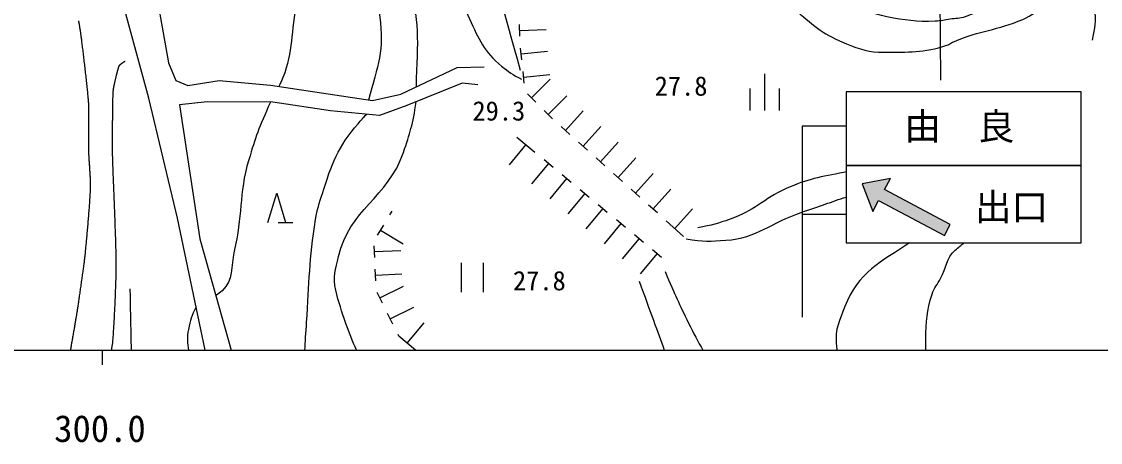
# Model space of a CAD drawing. Units: millimetres, scale not verified. Extents: x 40000 to 680000, y 20000 to 380000.
# Drawn here: x 362506 to 435946, y 198715 to 227371 of the extents above; entities that cross this region are included whole.
import ezdxf
from ezdxf.enums import TextEntityAlignment as Align

# ---------------------------------------------------------------- set-up
doc = ezdxf.new("R2010")
doc.units = ezdxf.units.MM
doc.header["$LTSCALE"] = 1000
for name, color, linetype, lineweight in [('M-BGD', 7, 'Continuous', 25), ('M-STR-STRC', 7, 'Continuous', 25), ('M-TTL-BAND', 7, 'Continuous', 25)]:
    doc.layers.add(name, color=color, linetype=linetype, lineweight=lineweight)
doc.styles.add('ＭＳ ゴシック', font='')
doc.styles.get('ＭＳ ゴシック').set_extended_font_data('MS Gothic')

msp = doc.modelspace()

# ---------------------------------------------------------------- hatches: boundary and pattern name
at = {"layer": 'M-STR-STRC'}
msp.add_hatch(color=256, dxfattribs=at).paths.add_polyline_path([(425327, 212801), (425725, 213548), (421248, 215940), (421646, 216686), (419725, 216318), (420450, 214447), (420849, 215193)])

# ---------------------------------------------------------------- linework, layer by layer
at = {"layer": 'M-BGD'}
for p, q in [((396422, 226366), (396397, 227165)), ((396410, 226766), (398209, 226820)), ((396557, 224772), (396474, 225568)), ((396516, 225170), (398306, 225357)), ((396723, 223181), (396640, 223977)), ((396682, 223579), (398472, 223765)), ((397225, 222168), (398495, 223444)), ((413077, 223810), (413077, 221310)), ((412077, 222810), (412077, 221310)), ((414077, 222810), (414077, 221310)), ((397509, 221886), (396942, 222450)), ((398360, 221040), (399629, 222316)), ((398643, 220758), (398076, 221322)), ((399535, 219955), (400737, 221295)), ((399833, 219687), (399237, 220222)), ((400726, 218886), (401928, 220226)), ((396837, 218993), (395688, 217607)), ((396221, 219503), (397453, 218482)), ((401024, 218619), (400428, 219153)), ((401917, 217818), (403119, 219158)), ((398377, 217716), (397228, 216331)), ((398069, 217972), (398685, 217461)), ((402215, 217551), (401619, 218085)), ((403108, 216750), (404310, 218090)), ((399609, 216695), (398460, 215309)), ((399301, 216951), (399917, 216440)), ((403406, 216483), (402810, 217017)), ((404299, 215681), (405501, 217022)), ((400533, 215930), (401148, 215419)), ((404597, 215414), (404002, 215949)), ((405490, 214613), (406692, 215953)), ((379271, 213697), (379871, 215697)), ((379871, 215697), (380471, 213697)), ((400841, 215674), (399692, 214288)), ((387568, 214204), (387723, 214461)), ((402072, 214653), (400924, 213267)), ((401764, 214909), (402380, 214398)), ((405788, 214346), (405193, 214880)), ((406979, 213278), (408181, 214618)), ((402996, 213887), (403612, 213377)), ((407575, 212744), (406384, 213812)), ((379971, 213697), (380971, 213697)), ((386741, 212834), (387155, 213519)), ((386948, 213177), (388489, 212247)), ((403304, 213632), (402156, 212246)), ((404536, 212611), (403387, 211225)), ((404228, 212866), (404844, 212356)), ((386543, 211305), (386507, 212104)), ((386525, 211705), (388323, 211788)), ((405768, 211590), (404619, 210204)), ((405460, 211845), (406076, 211335)), ((392419, 210950), (392419, 208950)), ((393919, 210950), (393919, 208950)), ((386617, 209707), (386580, 210506)), ((386599, 210106), (388397, 210189)), ((386897, 208566), (388512, 209360)), ((387073, 208207), (386720, 208925)), ((387603, 207130), (389218, 207924)), ((387779, 206771), (387426, 207489)), ((388754, 205476), (389905, 206859)), ((388182, 205951), (388132, 206053)), ((389325, 205000), (388182, 205951))]:
    msp.add_line(p, q, dxfattribs=at)
for points in [[(375002, 205000), (373127, 213974), (371166, 222165), (368913, 230427), (367884, 234256), (366775, 236926)], [(371779, 228641), (372517, 224569), (373005, 223358), (373831, 223021), (375964, 223366), (379456, 223035), (386394, 221987), (388333, 222428), (392159, 224233), (394002, 224286)], [(365845, 205000), (365850, 205027), (365862, 205092), (365874, 205160), (365886, 205229), (365899, 205299), (365911, 205371), (365924, 205444), (365938, 205518), (365951, 205593), (365964, 205669), (365978, 205746), (365991, 205823), (366005, 205900), (366019, 205978), (366032, 206056), (366046, 206134), (366060, 206212), (366073, 206289), (366087, 206366), (366100, 206443), (366113, 206519), (366126, 206594), (366139, 206668), (366152, 206741), (366164, 206813), (366176, 206884), (366188, 206953), (366199, 207020), (366210, 207086), (366221, 207150), (366231, 207212), (366241, 207271), (366251, 207328), (366260, 207383), (366269, 207436), (366277, 207485), (366284, 207532), (366291, 207576), (366297, 207617), (366305, 207667), (366314, 207721), (366322, 207779), (366332, 207841), (366342, 207906), (366352, 207974), (366362, 208045), (366374, 208120), (366385, 208196), (366397, 208276), (366409, 208357), (366421, 208441), (366434, 208527), (366447, 208615), (366460, 208704), (366473, 208795), (366486, 208888), (366500, 208981), (366514, 209076), (366527, 209171), (366541, 209267), (366555, 209364), (366569, 209461), (366582, 209558), (366596, 209655), (366610, 209752), (366623, 209849), (366637, 209945), (366650, 210040), (366663, 210135), (366676, 210229), (366689, 210321), (366701, 210412), (366714, 210502), (366725, 210590), (366737, 210676), (366748, 210760), (366759, 210842), (366769, 210921), (366779, 210998), (366789, 211072), (366798, 211144), (366806, 211212), (366814, 211277), (366822, 211339), (366829, 211398), (366835, 211452), (366840, 211503), (366847, 211562), (366853, 211626), (366860, 211694), (366867, 211766), (366875, 211843), (366883, 211923), (366891, 212006), (366899, 212093), (366908, 212183), (366917, 212276), (366925, 212372), (366934, 212471), (366944, 212572), (366953, 212675), (366962, 212780), (366972, 212886), (366981, 212995), (366991, 213105), (367001, 213216), (367010, 213328), (367020, 213440), (367029, 213554), (367039, 213667), (367048, 213781), (367058, 213895), (367067, 214009), (367076, 214123), (367085, 214235), (367094, 214347), (367103, 214458), (367111, 214568), (367119, 214677), (367127, 214784), (367135, 214889), (367143, 214992), (367150, 215093), (367157, 215192), (367163, 215288), (367169, 215381), (367175, 215471), (367181, 215558), (367186, 215642), (367190, 215722), (367195, 215799), (367198, 215871), (367201, 215940), (367204, 216004), (367206, 216063), (367207, 216096), (367208, 216132), (367208, 216170), (367208, 216210), (367207, 216253), (367206, 216297), (367205, 216344), (367204, 216392), (367202, 216443), (367200, 216495), (367198, 216548), (367195, 216603), (367193, 216659), (367190, 216716), (367187, 216775), (367184, 216834), (367180, 216894), (367177, 216956), (367173, 217017), (367170, 217080), (367166, 217142), (367162, 217205), (367158, 217269), (367154, 217332), (367150, 217396), (367146, 217459), (367142, 217522), (367138, 217585), (367133, 217647), (367129, 217709), (367125, 217770), (367122, 217830), (367118, 217890), (367114, 217948), (367110, 218005), (367107, 218062), (367103, 218116), (367100, 218170), (367097, 218222), (367094, 218272), (367092, 218320), (367089, 218367), (367087, 218411), (367085, 218454), (367083, 218494), (367082, 218532), (367081, 218568), (367080, 218601), (367079, 218643), (367078, 218688), (367078, 218736), (367077, 218787), (367077, 218841), (367077, 218898), (367077, 218957), (367077, 219018), (367077, 219082), (367078, 219148), (367078, 219215), (367078, 219285), (367079, 219356), (367080, 219429), (367080, 219503), (367081, 219579), (367082, 219655), (367082, 219733), (367083, 219811), (367084, 219890), (367085, 219970), (367085, 220050), (367086, 220130), (367087, 220211), (367088, 220291), (367088, 220372), (367089, 220452), (367089, 220531), (367090, 220610), (367090, 220689), (367090, 220766), (367091, 220843), (367091, 220918), (367091, 220992), (367091, 221065), (367090, 221136), (367090, 221206), (367089, 221273), (367089, 221339), (367088, 221403), (367087, 221464), (367085, 221523), (367084, 221580), (367082, 221634), (367080, 221685), (367078, 221733), (367076, 221778), (367073, 221820), (367069, 221879), (367065, 221943), (367059, 222012), (367053, 222085), (367046, 222161), (367039, 222241), (367032, 222325), (367023, 222413), (367015, 222503), (367005, 222596), (366996, 222692), (366986, 222791), (366975, 222892), (366964, 222995), (366953, 223101), (366942, 223208), (366930, 223316), (366918, 223426), (366906, 223537), (366894, 223649), (366881, 223762), (366868, 223876), (366855, 223989), (366842, 224104), (366829, 224218), (366816, 224331), (366803, 224445), (366790, 224558), (366777, 224670), (366764, 224781), (366751, 224890), (366738, 224999), (366725, 225106), (366712, 225211), (366700, 225314), (366688, 225415), (366675, 225513), (366664, 225609), (366652, 225702), (366641, 225792), (366630, 225879), (366619, 225963), (366609, 226043), (366599, 226119), (366590, 226192), (366581, 226260), (366573, 226324), (366565, 226383), (366560, 226417), (366555, 226453), (366549, 226492), (366543, 226533), (366537, 226577), (366530, 226623), (366522, 226670), (366515, 226720), (366507, 226771), (366498, 226824), (366489, 226879), (366480, 226935), (366471, 226992), (366461, 227051), (366451, 227111), (366441, 227172), (366431, 227233), (366420, 227296), (366409, 227359), (366398, 227422)], [(368625, 205000), (368628, 205014), (368639, 205067), (368649, 205119), (368658, 205170), (368667, 205219), (368675, 205266), (368683, 205311), (368690, 205355), (368697, 205396), (368702, 205436), (368707, 205473), (368711, 205508), (368715, 205540), (368721, 205609), (368727, 205683), (368734, 205761), (368740, 205845), (368747, 205933), (368754, 206026), (368760, 206122), (368767, 206223), (368774, 206327), (368781, 206435), (368788, 206546), (368794, 206659), (368801, 206776), (368808, 206895), (368815, 207017), (368821, 207140), (368828, 207266), (368835, 207393), (368841, 207521), (368848, 207650), (368854, 207781), (368860, 207912), (368866, 208044), (368873, 208175), (368878, 208307), (368884, 208439), (368890, 208570), (368895, 208700), (368901, 208830), (368906, 208958), (368910, 209086), (368915, 209211), (368920, 209335), (368924, 209456), (368928, 209575), (368932, 209692), (368935, 209806), (368939, 209917), (368942, 210025), (368944, 210130), (368947, 210230), (368949, 210327), (368951, 210420), (368952, 210508), (368953, 210592), (368954, 210671), (368955, 210745), (368955, 210814), (368954, 210915), (368953, 211024), (368952, 211140), (368950, 211263), (368947, 211393), (368944, 211530), (368941, 211672), (368937, 211821), (368933, 211974), (368929, 212133), (368924, 212296), (368919, 212464), (368913, 212636), (368907, 212812), (368901, 212990), (368895, 213172), (368888, 213357), (368882, 213544), (368875, 213733), (368868, 213924), (368861, 214116), (368853, 214309), (368846, 214502), (368838, 214696), (368831, 214891), (368823, 215084), (368816, 215277), (368808, 215469), (368801, 215660), (368794, 215849), (368786, 216036), (368779, 216221), (368772, 216402), (368765, 216581), (368758, 216757), (368752, 216929), (368745, 217096), (368739, 217260), (368733, 217419), (368727, 217572), (368722, 217720), (368717, 217863), (368712, 217999), (368708, 218129), (368704, 218253), (368701, 218369), (368697, 218478), (368695, 218579), (368694, 218606), (368694, 218634), (368693, 218665), (368693, 218698), (368692, 218732), (368692, 218768), (368692, 218806), (368692, 218845), (368691, 218886), (368691, 218928), (368691, 218971), (368691, 219016), (368691, 219061), (368691, 219108), (368692, 219155), (368692, 219203), (368692, 219252), (368692, 219302), (368693, 219352), (368693, 219402), (368693, 219453), (368694, 219504), (368694, 219556), (368694, 219607), (368695, 219659), (368695, 219710), (368696, 219761), (368696, 219812), (368697, 219862), (368697, 219913), (368698, 219962), (368698, 220011), (368699, 220059), (368699, 220107), (368700, 220153), (368700, 220199), (368701, 220243), (368702, 220286), (368702, 220328), (368703, 220369), (368703, 220408), (368704, 220446), (368704, 220482), (368705, 220517), (368705, 220549), (368705, 220580), (368706, 220609), (368706, 220636), (368707, 220663), (368707, 220692), (368707, 220723), (368708, 220756), (368708, 220791), (368709, 220827), (368709, 220865), (368709, 220905), (368710, 220946), (368710, 220989), (368711, 221032), (368711, 221077), (368711, 221123), (368712, 221170), (368712, 221218), (368713, 221267), (368713, 221316), (368714, 221366), (368715, 221417), (368715, 221468), (368716, 221519), (368717, 221571), (368717, 221623), (368718, 221675), (368719, 221727), (368720, 221779), (368721, 221830), (368722, 221882), (368723, 221933), (368724, 221983), (368725, 222033), (368726, 222083), (368728, 222131), (368729, 222179), (368730, 222226), (368732, 222272), (368733, 222317), (368735, 222360), (368737, 222403), (368738, 222444), (368740, 222483), (368742, 222522), (368744, 222558), (368746, 222593), (368749, 222626), (368751, 222657), (368753, 222686), (368756, 222712), (368757, 222729), (368759, 222746), (368762, 222765), (368765, 222785), (368768, 222806), (368772, 222828), (368776, 222851), (368780, 222875), (368784, 222899), (368789, 222925), (368794, 222951), (368800, 222978), (368805, 223005), (368811, 223033), (368817, 223062), (368823, 223091), (368830, 223120), (368836, 223150), (368843, 223180), (368849, 223211), (368856, 223241), (368863, 223272), (368870, 223303), (368877, 223334), (368885, 223365), (368892, 223395), (368899, 223426), (368906, 223457), (368913, 223487), (368921, 223517), (368928, 223547), (368935, 223576), (368942, 223605), (368949, 223633), (368956, 223661), (368962, 223688), (368969, 223715), (368975, 223741), (368982, 223766), (368988, 223790), (368993, 223814), (368999, 223837), (369005, 223858), (369010, 223879), (369015, 223898), (369019, 223917), (369024, 223934), (369028, 223950), (369029, 223956), (369031, 223962), (369033, 223969), (369035, 223977), (369037, 223985), (369039, 223993), (369041, 224001), (369044, 224010), (369046, 224019), (369049, 224029), (369051, 224039), (369054, 224049), (369057, 224059), (369060, 224069), (369063, 224080), (369066, 224091), (369070, 224102), (369073, 224113), (369076, 224124), (369080, 224136), (369083, 224147), (369087, 224158), (369090, 224170), (369094, 224181), (369098, 224193), (369101, 224204), (369105, 224216), (369109, 224227), (369113, 224238), (369116, 224249), (369120, 224260), (369124, 224270), (369128, 224281), (369132, 224291), (369136, 224301), (369140, 224311), (369144, 224321), (369148, 224330), (369151, 224339), (369155, 224347), (369159, 224356), (369163, 224363), (369167, 224371), (369170, 224378), (369174, 224384), (369178, 224390), (369181, 224396), (369185, 224401), (369189, 224406), (369193, 224411), (369198, 224416), (369203, 224422), (369208, 224427), (369214, 224433), (369220, 224439), (369227, 224445), (369233, 224452), (369240, 224458), (369248, 224465), (369256, 224471), (369264, 224478), (369272, 224485), (369280, 224492), (369289, 224499), (369298, 224506), (369307, 224513), (369316, 224520), (369325, 224527), (369334, 224534), (369344, 224541), (369353, 224548), (369363, 224555), (369373, 224562), (369382, 224569), (369392, 224575), (369402, 224582), (369411, 224589), (369421, 224595), (369431, 224601), (369440, 224607), (369449, 224613), (369459, 224619), (369468, 224625), (369477, 224630), (369486, 224635), (369494, 224640), (369503, 224645), (369511, 224649), (369519, 224653), (369526, 224657), (369534, 224661), (369541, 224664), (369548, 224667), (369554, 224670), (369560, 224672), (369566, 224674)], [(393569, 223073), (392501, 223167), (388723, 221654), (386882, 220970), (383534, 221300), (379605, 221872), (375143, 221909), (373252, 221710), (374634, 212572), (376771, 205000)], [(369988, 205000), (369987, 205042), (369984, 205193), (369980, 205342), (369977, 205491), (369974, 205639), (369970, 205786), (369967, 205931), (369964, 206074), (369961, 206215), (369958, 206354), (369955, 206490), (369952, 206623), (369949, 206754), (369947, 206880), (369944, 207003), (369942, 207123), (369939, 207237), (369937, 207348), (369935, 207454), (369933, 207555), (369931, 207650), (369929, 207740), (369927, 207825), (369926, 207903), (369926, 207922), (369925, 207941), (369925, 207961), (369924, 207981), (369924, 208001), (369924, 208022), (369923, 208043), (369923, 208065), (369923, 208087), (369922, 208109), (369922, 208131), (369921, 208154), (369921, 208177), (369921, 208201), (369920, 208225), (369920, 208249), (369920, 208274), (369919, 208298), (369919, 208324), (369918, 208349), (369918, 208375), (369917, 208401), (369917, 208427), (369917, 208454), (369916, 208481), (369916, 208508), (369915, 208536), (369915, 208563), (369914, 208592), (369914, 208620), (369914, 208648), (369913, 208677), (369913, 208706), (369912, 208736), (369912, 208766), (369911, 208795), (369911, 208826), (369910, 208856), (369910, 208887), (369909, 208917), (369909, 208948), (369909, 208980), (369908, 209011), (369908, 209043), (369907, 209075), (369907, 209107), (369906, 209139), (369906, 209172)]]:
    msp.add_lwpolyline(points, dxfattribs=at)
for points, knots in [([(436668, 225628), (437282, 227194), (437461, 228158), (437589, 229835), (437646, 230582), (437714, 231112), (437292, 231731), (437014, 232141), (436750, 232547), (436261, 232469), (432147, 231813), (430634, 229136), (426728, 227688), (426353, 227549), (426111, 227597), (425716, 227539), (425321, 227480), (425104, 227403), (424705, 227389), (423409, 227343), (422675, 227460), (421400, 227695), (420375, 227884), (419847, 228228), (418965, 228782), (416770, 230161), (415760, 231323), (414168, 233368), (413078, 234769), (413114, 235934), (412299, 237512), (411414, 239227), (411055, 240309), (409793, 241769), (407748, 244135), (405734, 244553), (403591, 246831), (401744, 248794), (400841, 250036), (399408, 252318), (399008, 252955), (398832, 253347), (398562, 254049), (398137, 255154), (398239, 255868), (397972, 257022), (397761, 257938), (397818, 258531), (397352, 259348), (397113, 259767), (396855, 259919), (396477, 260219), (396036, 260568), (395818, 260662), (395230, 260940)], [0, 0, 0, 0, 1, 1, 1, 2, 2, 2, 3, 3, 3, 4, 4, 4, 5, 5, 5, 6, 6, 6, 7, 7, 7, 8, 8, 8, 9, 9, 9, 10, 10, 10, 11, 11, 11, 12, 12, 12, 13, 13, 13, 14, 14, 14, 15, 15, 15, 16, 16, 16, 17, 17, 17, 18, 18, 18, 18]), ([(391933, 260260), (392967, 260100), (393350, 260077), (394182, 259728), (394708, 259507), (395048, 259428), (395477, 259052), (396039, 258562), (396057, 258038), (396323, 257341), (396497, 256883), (396479, 256592), (396584, 256113), (396774, 255253), (396818, 254753), (397089, 253915), (397709, 251997), (398443, 251056), (399601, 249405), (402909, 244683), (406049, 243052), (409363, 238334), (411185, 235742), (411585, 233914), (413202, 231190), (413953, 229926), (414197, 229035), (415302, 228066), (416480, 227033), (417192, 226430), (418650, 225858), (419601, 225485), (420179, 225262), (421200, 225281), (422891, 225312), (423900, 225219), (425502, 225758), (425607, 225793), (425655, 225839), (425753, 225890), (425851, 225942), (425902, 225979), (426004, 226023), (427759, 226782), (428911, 226758), (430664, 227523), (431882, 228054), (432350, 228977), (433672, 229113), (434296, 229177), (434816, 229131), (435205, 228640), (435822, 227863), (435551, 227085), (435389, 226107)], [0, 0, 0, 0, 1, 1, 1, 2, 2, 2, 3, 3, 3, 4, 4, 4, 5, 5, 5, 6, 6, 6, 7, 7, 7, 8, 8, 8, 9, 9, 9, 10, 10, 10, 11, 11, 11, 12, 12, 12, 13, 13, 13, 14, 14, 14, 15, 15, 15, 16, 16, 16, 17, 17, 17, 18, 18, 18, 18]), ([(388978, 256807), (388801, 255676), (388765, 255326), (388709, 254369), (388630, 253006), (388752, 252239), (388819, 250875), (388955, 248076), (388679, 246446), (389326, 243719), (390004, 240864), (391164, 239526), (392272, 236809), (392888, 235300), (393202, 234442), (393755, 232909), (394981, 229514), (395258, 228318), (396457, 224072)], [0, 0, 0, 0, 1, 1, 1, 2, 2, 2, 3, 3, 3, 4, 4, 4, 5, 5, 5, 6, 6, 6, 6]), ([(387480, 256104), (387412, 252793), (387385, 251920), (387415, 249238), (387438, 247165), (387170, 245972), (387546, 243933), (388227, 240232), (389175, 238289), (390372, 234721), (391319, 231899), (391721, 230258), (392987, 227564), (393635, 226187), (393991, 225294), (395178, 224342), (395677, 223941), (395906, 223757), (396545, 223440)], [0, 0, 0, 0, 1, 1, 1, 2, 2, 2, 3, 3, 3, 4, 4, 4, 5, 5, 5, 6, 6, 6, 6]), ([(371343, 253353), (372499, 252026), (372808, 251621), (373699, 250472), (375568, 248061), (376653, 246695), (378031, 243973), (379877, 240325), (381082, 238206), (381676, 234160), (382006, 231912), (381543, 230606), (381164, 228365), (380822, 226344), (380987, 225086), (380146, 223217), (380101, 223116), (380089, 223072), (380025, 222960)], [0, 0, 0, 0, 1, 1, 1, 2, 2, 2, 3, 3, 3, 4, 4, 4, 5, 5, 5, 6, 6, 6, 6]), ([(375681, 250565), (376261, 249503), (376458, 249205), (376993, 248355), (378317, 246249), (379438, 245333), (380837, 243275), (382233, 241222), (383089, 240072), (384005, 237765), (384888, 235543), (384913, 234147), (385584, 231853), (386063, 230213), (386674, 229375), (386896, 227681), (387185, 225471), (386780, 224388), (386116, 222029)], [0, 0, 0, 0, 1, 1, 1, 2, 2, 2, 3, 3, 3, 4, 4, 4, 5, 5, 5, 6, 6, 6, 6]), ([(441678, 226590), (442476, 228842), (442344, 230354), (443168, 232667), (443754, 234312), (444526, 235058), (445045, 236726), (445476, 238110), (445657, 238976), (445470, 240414), (445318, 241578), (444828, 242198), (444015, 243045), (443555, 243525), (443135, 243682), (442477, 243772), (442011, 243835), (441778, 243546), (441344, 243366), (440996, 243221), (440796, 243146), (440465, 242965), (438129, 241695), (437103, 240507), (434754, 239260), (431307, 237430), (429162, 236850), (425539, 235400), (425249, 235283), (425093, 235186), (424784, 235129), (423267, 234850), (422172, 234634), (420845, 235421), (419005, 236512), (418238, 237514), (416706, 239007), (413835, 241804), (412222, 243427), (409936, 246719), (409205, 247772), (408920, 248146), (408139, 249465)], [0, 0, 0, 0, 1, 1, 1, 2, 2, 2, 3, 3, 3, 4, 4, 4, 5, 5, 5, 6, 6, 6, 7, 7, 7, 8, 8, 8, 9, 9, 9, 10, 10, 10, 11, 11, 11, 12, 12, 12, 13, 13, 13, 14, 14, 14, 14]), ([(385366, 241086), (385323, 240778), (385310, 240447), (385349, 240078), (385632, 237349), (386256, 235871), (387272, 233323), (387780, 232048), (388287, 231427), (388744, 230133), (389685, 227464), (389437, 226104), (389361, 222913)], [0, 0, 0, 0, 1, 1, 1, 2, 2, 2, 3, 3, 3, 4, 4, 4, 4]), ([(379443, 221873), (378654, 220121), (378437, 219520), (377971, 217952), (377270, 215592), (377565, 214119), (376979, 211729), (376718, 210664), (376974, 209771), (376151, 209046), (375994, 208907), (375918, 208822), (375719, 208727)], [0, 0, 0, 0, 1, 1, 1, 2, 2, 2, 3, 3, 3, 4, 4, 4, 4]), ([(385303, 205000), (384776, 206203), (384301, 207477), (383888, 209093), (383666, 209962), (383902, 210504), (384091, 211381), (384776, 214564), (387465, 215369), (388498, 218457), (388941, 219778), (389136, 220345), (389374, 221914)], [0, 0, 0, 0, 1, 1, 1, 2, 2, 2, 3, 3, 3, 4, 4, 4, 4]), ([(381787, 205000), (381820, 205565), (381860, 206181), (381908, 206892), (382095, 209626), (382080, 211176), (382512, 213883), (382626, 214595), (382763, 214981), (382980, 215669), (383605, 217657), (384050, 218839), (385410, 220417), (385632, 220675), (385711, 220793), (386000, 221057)], [0, 0, 0, 0, 1, 1, 1, 2, 2, 2, 3, 3, 3, 4, 4, 4, 5, 5, 5, 5]), ([(418633, 217133), (418578, 217122), (418522, 217112), (418466, 217101), (416910, 216793), (416004, 216650), (414559, 215998), (413009, 215299), (412347, 214463), (410738, 213914), (409893, 213626), (409549, 213516), (408530, 213325)], [0, 0, 0, 0, 1, 1, 1, 2, 2, 2, 3, 3, 3, 4, 4, 4, 4]), ([(407752, 212569), (408915, 212389), (409399, 212404), (410451, 212481), (412582, 212635), (413556, 213699), (415583, 214376), (416790, 214779), (417678, 215118), (418633, 215419)], [0, 0, 0, 0, 1, 1, 1, 2, 2, 2, 3, 3, 3, 3]), ([(422956, 212301), (421063, 211055), (419427, 210270), (418545, 207969), (418179, 207015), (417876, 206436), (417968, 205419), (417980, 205277), (417994, 205138), (418007, 205000)], [0, 0, 0, 0, 1, 1, 1, 2, 2, 2, 3, 3, 3, 3]), ([(424058, 205000), (424058, 205239), (424060, 205490), (424063, 205755), (424076, 206960), (424120, 207664), (424491, 208811), (424637, 209263), (424848, 209460), (425070, 209880), (425468, 210632), (425438, 211245), (426069, 211817), (426273, 212001), (426472, 212160), (426669, 212301)], [0, 0, 0, 0, 1, 1, 1, 2, 2, 2, 3, 3, 3, 4, 4, 4, 5, 5, 5, 5]), ([(406313, 210358), (407007, 208677), (407258, 208201), (407914, 206842), (408237, 206175), (408557, 205567), (408877, 205000)], [0, 0, 0, 0, 1, 1, 1, 2, 2, 2, 2]), ([(374385, 207952), (374075, 207320), (373986, 207036), (373859, 206414), (373748, 205867), (373794, 205437), (373873, 205000)], [0, 0, 0, 0, 1, 1, 1, 2, 2, 2, 2])]:
    msp.add_open_spline(points, degree=3, knots=knots, dxfattribs=at)
msp.add_open_spline([(404552, 209684), (405301, 207629), (405812, 206235), (406256, 205000)], degree=3, dxfattribs=at)
at = {"layer": 'M-STR-STRC'}
for p, q in [((425074, 223390), (424749, 274347)), ((418633, 220243), (415646, 220243)), ((415646, 220243), (415646, 207243)), ((434633, 217579), (418633, 217579)), ((418633, 217579), (434633, 217579)), ((421646, 216686), (419725, 216318)), ((421248, 215940), (421646, 216686)), ((419725, 216318), (420450, 214447)), ((425725, 213548), (421248, 215940)), ((420450, 214447), (420849, 215193)), ((420849, 215193), (425327, 212801)), ((418633, 214243), (415646, 214243)), ((425327, 212801), (425725, 213548))]:
    msp.add_line(p, q, dxfattribs=at)
msp.add_lwpolyline([(418633, 212301), (434633, 212301), (434633, 222579), (418633, 222579)], close=True, dxfattribs=at)
at = {"layer": 'M-TTL-BAND'}
for p, q in [((40000, 205000), (579000, 205000)), ((368000, 205000), (368000, 204000))]:
    msp.add_line(p, q, dxfattribs=at)

# ---------------------------------------------------------------- texts
at = {"layer": 'M-BGD', "style": 'ＭＳ ゴシック'}
for s, p in [('27.8', (405605, 221927)), ('29.3', (393200, 220234)), ('27.8', (395958, 208675))]:
    msp.add_text(s, height=1320, dxfattribs=at).set_placement(p, align=Align.BOTTOM_LEFT)
at = {"layer": 'M-STR-STRC', "style": 'ＭＳ ゴシック'}
msp.add_text('由\u3000良', height=1833, dxfattribs=at).set_placement((422595, 218768), align=Align.BOTTOM_LEFT)
msp.add_text('出口', height=1833, dxfattribs=at).set_placement((429890, 214747), align=Align.MIDDLE_CENTER)
at = {"layer": 'M-TTL-BAND', "style": 'ＭＳ ゴシック'}
msp.add_text('300.0', height=1833, dxfattribs=at).set_placement((367844, 198195), align=Align.BOTTOM_CENTER)

doc.saveas('drawing.dxf')
